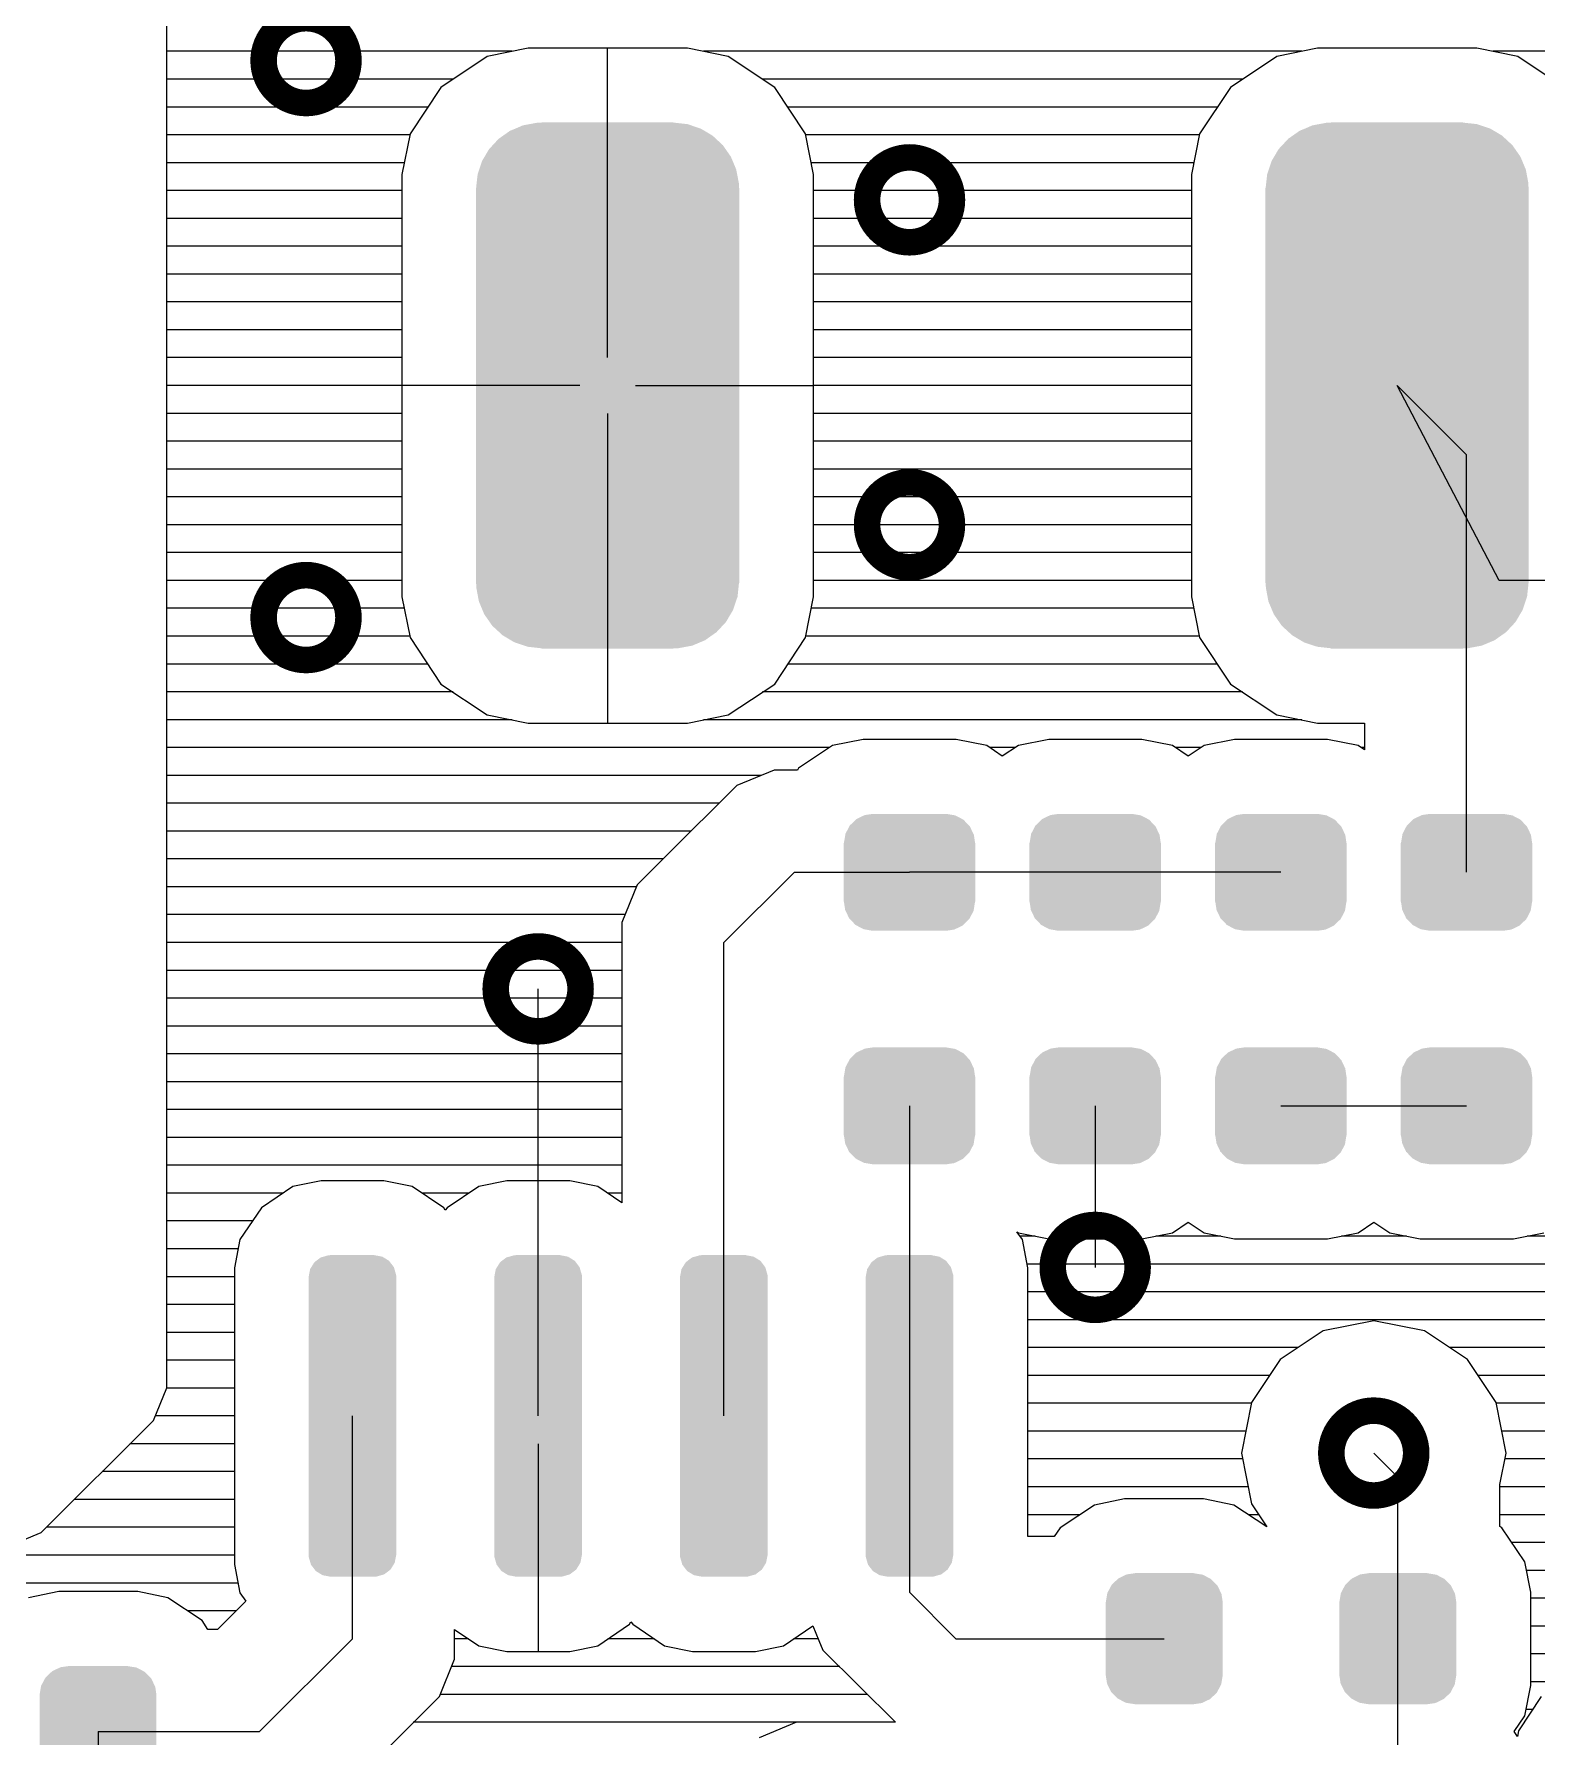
# Model space of a CAD drawing. Extents: x 295 to 953, y 10 to 290.
# Drawn here: x 624.04 to 644.59, y 85.17 to 108.46 of the extents above; entities that cross this region are included whole.
import ezdxf

# ---------------------------------------------------------------- set-up
doc = ezdxf.new("R2010")
doc.units = 0
doc.header["$LTSCALE"] = 5
doc.header["$MEASUREMENT"] = 0
doc.layers.get('0').update_dxf_attribs({"linetype": 'CONTINUOUS', "lineweight": 25})

msp = doc.modelspace()

# ---------------------------------------------------------------- linework, layer by layer
for p, q in [((625.852, 102.385), (625.852, 122.07)), ((630.577, 108.227), (625.852, 108.227)), ((630.236, 108.156), (629.601, 107.734)), ((630.795, 108.268), (630.236, 108.156)), ((632.974, 108.268), (630.795, 108.268)), ((631.882, 104.036), (631.882, 108.268)), ((633.533, 108.156), (632.974, 108.268)), ((641.377, 108.227), (633.193, 108.227)), ((634.168, 107.734), (633.533, 108.156)), ((641.036, 108.156), (640.401, 107.734)), ((641.595, 108.268), (641.036, 108.156)), ((643.774, 108.268), (641.595, 108.268)), ((644.333, 108.156), (643.774, 108.268)), ((645.867, 108.227), (643.993, 108.227)), ((644.968, 107.734), (644.333, 108.156)), ((629.769, 107.846), (625.852, 107.846)), ((629.601, 107.734), (629.18, 107.099)), ((640.569, 107.846), (634, 107.846)), ((634.59, 107.099), (634.168, 107.734)), ((640.401, 107.734), (639.98, 107.099)), ((629.423, 107.465), (625.852, 107.465)), ((640.223, 107.465), (634.346, 107.465)), ((629.174, 107.084), (625.852, 107.084)), ((629.18, 107.099), (629.068, 106.54)), ((634.701, 106.54), (634.59, 107.099)), ((639.975, 107.084), (634.595, 107.084)), ((639.98, 107.099), (639.868, 106.54)), ((629.098, 106.703), (625.852, 106.703)), ((639.898, 106.703), (634.671, 106.703)), ((629.068, 106.54), (629.068, 100.764)), ((634.701, 100.764), (634.701, 106.54)), ((639.868, 106.54), (639.868, 100.764)), ((629.068, 106.322), (625.852, 106.322)), ((639.868, 106.322), (634.701, 106.322)), ((629.068, 105.941), (625.852, 105.941)), ((639.868, 105.941), (634.701, 105.941)), ((629.068, 105.56), (625.852, 105.56)), ((639.868, 105.56), (634.701, 105.56)), ((629.068, 105.179), (625.852, 105.179)), ((639.868, 105.179), (634.701, 105.179)), ((629.068, 104.798), (625.852, 104.798)), ((639.868, 104.798), (634.701, 104.798)), ((629.068, 104.417), (625.852, 104.417)), ((639.868, 104.417), (634.701, 104.417)), ((629.068, 104.036), (625.852, 104.036)), ((639.868, 104.036), (634.701, 104.036)), ((629.068, 103.655), (625.852, 103.655)), ((631.501, 103.655), (629.068, 103.655)), ((632.263, 103.655), (634.701, 103.655)), ((639.868, 103.655), (634.701, 103.655)), ((644.079, 100.988), (642.682, 103.655)), ((643.632, 102.705), (642.682, 103.655)), ((629.068, 103.274), (625.852, 103.274)), ((631.882, 103.274), (631.882, 99.037)), ((639.868, 103.274), (634.701, 103.274)), ((629.068, 102.893), (625.852, 102.893)), ((639.868, 102.893), (634.701, 102.893)), ((629.068, 102.512), (625.852, 102.512)), ((639.868, 102.512), (634.701, 102.512)), ((643.632, 96.995), (643.632, 102.705)), ((625.852, 89.944), (625.852, 102.385)), ((629.068, 102.131), (625.852, 102.131)), ((639.868, 102.131), (634.701, 102.131)), ((629.068, 101.75), (625.852, 101.75)), ((639.868, 101.75), (634.701, 101.75)), ((629.068, 101.369), (625.852, 101.369)), ((639.868, 101.369), (634.701, 101.369)), ((629.068, 100.988), (625.852, 100.988)), ((639.868, 100.988), (634.701, 100.988)), ((649.108, 100.988), (644.079, 100.988)), ((629.068, 100.764), (629.18, 100.206)), ((634.59, 100.206), (634.701, 100.764)), ((639.868, 100.764), (639.98, 100.206)), ((629.098, 100.607), (625.852, 100.607)), ((639.898, 100.607), (634.671, 100.607)), ((629.174, 100.226), (625.852, 100.226)), ((629.18, 100.206), (629.601, 99.571)), ((634.168, 99.571), (634.59, 100.206)), ((639.975, 100.226), (634.595, 100.226)), ((639.98, 100.206), (640.401, 99.571)), ((629.423, 99.845), (625.852, 99.845)), ((640.223, 99.845), (634.346, 99.845)), ((629.601, 99.571), (630.236, 99.149)), ((633.533, 99.149), (634.168, 99.571)), ((640.401, 99.571), (641.036, 99.149)), ((629.769, 99.464), (625.852, 99.464)), ((640.569, 99.464), (634, 99.464)), ((630.577, 99.083), (625.852, 99.083)), ((630.236, 99.149), (630.795, 99.037)), ((630.795, 99.037), (632.974, 99.037)), ((632.974, 99.037), (633.533, 99.149)), ((641.377, 99.083), (633.193, 99.083)), ((641.036, 99.149), (641.595, 99.037)), ((641.595, 99.037), (642.235, 99.037)), ((642.235, 99.037), (642.235, 98.672)), ((635.377, 98.814), (634.961, 98.732)), ((636.652, 98.814), (635.377, 98.814)), ((637.069, 98.732), (636.652, 98.814)), ((637.917, 98.814), (637.501, 98.732)), ((639.192, 98.814), (637.917, 98.814)), ((639.609, 98.732), (639.192, 98.814)), ((640.457, 98.814), (640.041, 98.732)), ((641.732, 98.814), (640.457, 98.814)), ((642.149, 98.732), (641.732, 98.814)), ((634.915, 98.702), (625.852, 98.702)), ((634.961, 98.732), (634.493, 98.418)), ((637.282, 98.585), (637.069, 98.732)), ((637.455, 98.702), (637.114, 98.702)), ((637.501, 98.732), (637.282, 98.585)), ((639.822, 98.585), (639.609, 98.732)), ((639.995, 98.702), (639.654, 98.702)), ((640.041, 98.732), (639.822, 98.585)), ((642.235, 98.672), (642.149, 98.732)), ((642.235, 98.702), (642.194, 98.702)), ((633.98, 98.321), (625.852, 98.321)), ((634.163, 98.392), (633.65, 98.184)), ((634.478, 98.392), (634.163, 98.392)), ((634.493, 98.418), (634.478, 98.392)), ((633.65, 98.184), (632.685, 97.219)), ((633.406, 97.94), (625.852, 97.94)), ((633.025, 97.559), (625.852, 97.559)), ((632.644, 97.178), (625.852, 97.178)), ((632.685, 97.219), (632.288, 96.822)), ((633.472, 96.035), (634.437, 96.995)), ((634.437, 96.995), (636.012, 96.995)), ((638.552, 96.995), (636.012, 96.995)), ((641.092, 96.995), (638.552, 96.995)), ((632.278, 96.797), (625.852, 96.797)), ((632.288, 96.822), (632.075, 96.309)), ((632.121, 96.416), (625.852, 96.416)), ((632.075, 96.309), (632.075, 92.474)), ((632.075, 96.035), (625.852, 96.035)), ((633.472, 89.558), (633.472, 96.035)), ((632.075, 95.654), (625.852, 95.654)), ((630.932, 89.558), (630.932, 95.4)), ((632.075, 95.273), (625.852, 95.273)), ((632.075, 94.892), (625.852, 94.892)), ((632.075, 94.511), (625.852, 94.511)), ((632.075, 94.13), (625.852, 94.13)), ((632.075, 93.749), (625.852, 93.749)), ((636.012, 93.8), (636.012, 89.558)), ((638.552, 93.8), (638.552, 91.59)), ((641.092, 93.8), (643.632, 93.8)), ((632.075, 93.368), (625.852, 93.368)), ((638.552, 93.419), (638.552, 91.981)), ((632.075, 92.987), (625.852, 92.987)), ((627.965, 92.774), (627.579, 92.697)), ((628.824, 92.774), (627.965, 92.774)), ((629.21, 92.697), (628.824, 92.774)), ((630.505, 92.774), (630.119, 92.697)), ((631.364, 92.774), (630.505, 92.774)), ((630.932, 89.939), (630.932, 92.774)), ((631.75, 92.697), (631.364, 92.774)), ((627.442, 92.606), (625.852, 92.606)), ((627.579, 92.697), (627.148, 92.403)), ((629.642, 92.403), (629.21, 92.697)), ((629.982, 92.606), (629.347, 92.606)), ((630.119, 92.697), (629.688, 92.403)), ((632.075, 92.474), (631.75, 92.697)), ((632.075, 92.606), (631.887, 92.606)), ((627.148, 92.403), (626.853, 91.971)), ((629.662, 92.372), (629.642, 92.403)), ((629.688, 92.403), (629.662, 92.372)), ((627.026, 92.225), (625.852, 92.225)), ((637.556, 91.971), (637.48, 92.078)), ((637.48, 92.078), (637.501, 92.062)), ((637.501, 92.062), (637.917, 91.981)), ((639.192, 91.981), (639.609, 92.062)), ((639.609, 92.062), (639.822, 92.21)), ((639.822, 92.21), (640.041, 92.062)), ((640.041, 92.062), (640.457, 91.981)), ((641.732, 91.981), (642.149, 92.062)), ((642.149, 92.062), (642.362, 92.21)), ((642.362, 92.21), (642.581, 92.062)), ((642.581, 92.062), (642.997, 91.981)), ((644.272, 91.981), (644.689, 92.062)), ((626.827, 91.844), (625.852, 91.844)), ((626.853, 91.971), (626.777, 91.585)), ((637.729, 92.017), (637.521, 92.017)), ((637.633, 91.585), (637.556, 91.971)), ((637.917, 91.981), (639.192, 91.981)), ((640.269, 92.017), (639.38, 92.017)), ((640.457, 91.981), (641.732, 91.981)), ((642.809, 92.017), (641.92, 92.017)), ((642.997, 91.981), (644.272, 91.981)), ((646.721, 92.017), (644.46, 92.017)), ((626.777, 91.585), (626.777, 87.526)), ((647.28, 91.636), (637.622, 91.636)), ((637.633, 87.907), (637.633, 91.585)), ((626.777, 91.463), (625.852, 91.463)), ((647.925, 91.255), (637.633, 91.255)), ((626.777, 91.082), (625.852, 91.082)), ((661.915, 90.874), (637.633, 90.874)), ((642.362, 90.858), (641.671, 90.721)), ((643.058, 90.721), (642.362, 90.858)), ((626.777, 90.701), (625.852, 90.701)), ((641.671, 90.721), (641.082, 90.33)), ((643.647, 90.33), (643.058, 90.721)), ((641.331, 90.493), (637.633, 90.493)), ((661.524, 90.493), (643.398, 90.493)), ((626.777, 90.32), (625.852, 90.32)), ((641.082, 90.33), (640.691, 89.741)), ((644.039, 89.741), (643.647, 90.33)), ((625.669, 89.497), (625.852, 89.944)), ((626.777, 89.939), (625.852, 89.939)), ((640.94, 90.112), (637.633, 90.112)), ((661.143, 90.112), (643.79, 90.112)), ((640.686, 89.731), (637.633, 89.731)), ((640.691, 89.741), (640.554, 89.05)), ((644.176, 89.05), (644.039, 89.741)), ((660.762, 89.731), (644.044, 89.731)), ((624.135, 87.963), (625.669, 89.497)), ((626.777, 89.558), (625.695, 89.558)), ((628.392, 86.51), (628.392, 89.558)), ((636.012, 89.558), (636.012, 87.145)), ((640.615, 89.35), (637.633, 89.35)), ((660.381, 89.35), (644.115, 89.35)), ((626.777, 89.177), (625.349, 89.177)), ((630.932, 89.177), (630.932, 86.337)), ((640.554, 89.05), (640.691, 88.354)), ((642.692, 88.72), (642.362, 89.05)), ((644.089, 88.618), (644.176, 89.05)), ((626.777, 88.796), (624.968, 88.796)), ((640.569, 88.969), (637.633, 88.969)), ((660, 88.969), (644.16, 88.969)), ((640.645, 88.588), (637.633, 88.588)), ((642.692, 86.51), (642.692, 88.72)), ((644.089, 88.44), (644.089, 88.618)), ((659.619, 88.588), (644.089, 88.588)), ((626.777, 88.415), (624.587, 88.415)), ((638.542, 88.339), (638.075, 88.029)), ((638.953, 88.425), (638.542, 88.339)), ((640.035, 88.425), (638.953, 88.425)), ((640.447, 88.339), (640.035, 88.425)), ((640.899, 88.039), (640.447, 88.339)), ((640.691, 88.354), (640.899, 88.039)), ((644.089, 88.044), (644.089, 88.44)), ((638.344, 88.207), (637.633, 88.207)), ((640.787, 88.207), (640.645, 88.207)), ((659.238, 88.207), (644.089, 88.207)), ((623.688, 87.775), (624.135, 87.963)), ((626.777, 88.034), (624.206, 88.034)), ((637.993, 87.907), (637.633, 87.907)), ((638.075, 88.029), (637.993, 87.907)), ((644.115, 88.029), (644.089, 88.044)), ((644.43, 87.562), (644.115, 88.029)), ((626.777, 87.653), (618.826, 87.653)), ((652.451, 87.826), (644.252, 87.826)), ((626.777, 87.526), (626.853, 87.14)), ((644.511, 87.145), (644.43, 87.562)), ((652.136, 87.445), (644.45, 87.445)), ((626.827, 87.272), (618.359, 87.272)), ((624.374, 87.155), (623.962, 87.069)), ((625.456, 87.155), (624.374, 87.155)), ((625.867, 87.069), (625.456, 87.155)), ((626.853, 87.14), (626.934, 87.023)), ((636.012, 87.145), (636.647, 86.51)), ((644.511, 85.87), (644.511, 87.145)), ((626.335, 86.759), (625.867, 87.069)), ((626.934, 87.023), (626.548, 86.637)), ((651.999, 87.064), (644.511, 87.064)), ((626.802, 86.891), (626.142, 86.891)), ((626.416, 86.637), (626.335, 86.759)), ((631.75, 86.413), (632.182, 86.708)), ((632.182, 86.708), (632.202, 86.739)), ((632.202, 86.739), (632.228, 86.708)), ((632.228, 86.708), (632.659, 86.413)), ((634.29, 86.413), (634.691, 86.688)), ((634.691, 86.688), (634.773, 86.485)), ((651.973, 86.683), (644.511, 86.683)), ((626.548, 86.637), (626.416, 86.637)), ((627.122, 85.24), (628.392, 86.51)), ((629.789, 86.231), (629.789, 86.637)), ((629.789, 86.637), (630.119, 86.413)), ((629.982, 86.51), (629.789, 86.51)), ((632.522, 86.51), (631.887, 86.51)), ((634.768, 86.51), (634.427, 86.51)), ((634.773, 86.485), (634.828, 86.353)), ((636.647, 86.51), (639.497, 86.51)), ((642.692, 83.97), (642.692, 86.51)), ((629.581, 85.718), (629.789, 86.231)), ((630.119, 86.413), (630.505, 86.337)), ((630.505, 86.337), (631.364, 86.337)), ((631.364, 86.337), (631.75, 86.413)), ((632.659, 86.413), (633.045, 86.337)), ((633.045, 86.337), (633.904, 86.337)), ((633.904, 86.337), (634.29, 86.413)), ((634.828, 86.353), (635.819, 85.367)), ((651.973, 86.302), (644.511, 86.302)), ((635.057, 86.129), (629.748, 86.129)), ((635.438, 85.748), (629.591, 85.748)), ((644.43, 85.453), (644.511, 85.87)), ((644.958, 85.921), (644.511, 85.921)), ((629.185, 85.321), (629.581, 85.718)), ((644.653, 85.718), (644.343, 85.25)), ((644.536, 85.54), (644.445, 85.54)), ((628.311, 84.448), (629.185, 85.321)), ((635.819, 85.367), (629.225, 85.367)), ((634.468, 85.367), (633.955, 85.154)), ((635.819, 85.367), (634.468, 85.367)), ((644.282, 85.24), (644.43, 85.453)), ((624.912, 85.24), (627.122, 85.24)), ((624.912, 85.24), (624.912, 82.7)), ((644.328, 85.174), (644.282, 85.24)), ((644.343, 85.25), (644.328, 85.174))]:
    msp.add_line(p, q)
at = {"const_width": 0.363}
for points in [[(628.338, 108.1, -1), (627.177, 108.1, -1)], [(636.593, 106.195, -1), (635.432, 106.195, -1)], [(636.593, 101.75, -1), (635.432, 101.75, -1)], [(628.338, 100.48, -1), (627.177, 100.48, -1)], [(631.513, 95.4, -1), (630.352, 95.4, -1)], [(639.133, 91.59, -1), (637.972, 91.59, -1)], [(642.943, 89.05, -1), (641.782, 89.05, -1)]]:
    msp.add_lwpolyline(points, format="xyb", close=True, dxfattribs=at)
for points in [[(633.207, 107.14), (633.155, 107.17), (630.548, 107.14), (630.622, 107.17)], [(633.155, 107.17), (633.025, 107.214), (630.622, 107.17), (630.724, 107.214)], [(633.025, 107.214), (632.974, 107.231), (630.724, 107.214), (630.816, 107.231)], [(632.974, 107.231), (632.809, 107.249), (630.816, 107.231), (630.912, 107.249)], [(632.809, 107.249), (632.784, 107.251), (630.912, 107.249), (630.98, 107.251)], [(632.784, 107.251), (632.784, 107.254), (630.98, 107.251), (630.98, 107.254)], [(644.007, 107.14), (643.955, 107.17), (641.349, 107.14), (641.422, 107.17)], [(643.955, 107.17), (643.825, 107.214), (641.422, 107.17), (641.524, 107.214)], [(643.825, 107.214), (643.774, 107.231), (641.524, 107.214), (641.616, 107.231)], [(643.774, 107.231), (643.609, 107.249), (641.616, 107.231), (641.712, 107.249)], [(643.609, 107.249), (643.584, 107.251), (641.712, 107.249), (641.78, 107.251)], [(643.584, 107.251), (643.584, 107.254), (641.78, 107.251), (641.78, 107.254)], [(633.496, 106.89), (633.459, 106.943), (630.262, 106.89), (630.312, 106.943)], [(633.459, 106.943), (633.365, 107.03), (630.312, 106.943), (630.392, 107.03)], [(633.365, 107.03), (633.319, 107.073), (630.392, 107.03), (630.453, 107.073)], [(633.319, 107.073), (633.207, 107.14), (630.453, 107.073), (630.548, 107.14)], [(644.296, 106.89), (644.259, 106.943), (641.062, 106.89), (641.112, 106.943)], [(644.259, 106.943), (644.165, 107.03), (641.112, 106.943), (641.192, 107.03)], [(644.165, 107.03), (644.119, 107.073), (641.192, 107.03), (641.253, 107.073)], [(644.119, 107.073), (644.007, 107.14), (641.253, 107.073), (641.349, 107.14)], [(633.642, 106.611), (633.594, 106.726), (630.127, 106.611), (630.165, 106.726)], [(633.594, 106.726), (633.568, 106.787), (630.165, 106.726), (630.201, 106.787)], [(633.568, 106.787), (633.496, 106.89), (630.201, 106.787), (630.262, 106.89)], [(644.442, 106.611), (644.394, 106.726), (640.927, 106.611), (640.965, 106.726)], [(644.394, 106.726), (644.368, 106.787), (640.965, 106.726), (641.001, 106.787)], [(644.368, 106.787), (644.296, 106.89), (641.001, 106.787), (641.062, 106.89)], [(633.678, 106.423), (633.655, 106.545), (630.091, 106.423), (630.105, 106.545)], [(633.655, 106.545), (633.642, 106.611), (630.105, 106.545), (630.127, 106.611)], [(644.478, 106.423), (644.455, 106.545), (640.891, 106.423), (640.905, 106.545)], [(644.455, 106.545), (644.442, 106.611), (640.905, 106.545), (640.927, 106.611)], [(633.683, 100.955), (633.683, 106.355), (630.081, 100.955), (630.081, 106.355)], [(633.68, 106.355), (633.678, 106.423), (630.084, 106.355), (630.091, 106.423)], [(644.483, 100.955), (644.483, 106.355), (640.881, 100.955), (640.881, 106.355)], [(644.48, 106.355), (644.478, 106.423), (640.884, 106.355), (640.891, 106.423)], [(633.673, 100.888), (633.68, 100.955), (630.087, 100.888), (630.084, 100.955)], [(633.66, 100.765), (633.673, 100.888), (630.11, 100.765), (630.087, 100.888)], [(644.473, 100.888), (644.48, 100.955), (640.887, 100.888), (640.884, 100.955)], [(644.46, 100.765), (644.473, 100.888), (640.91, 100.765), (640.887, 100.888)], [(633.638, 100.701), (633.66, 100.765), (630.122, 100.701), (630.11, 100.765)], [(633.599, 100.584), (633.638, 100.701), (630.171, 100.584), (630.122, 100.701)], [(644.438, 100.701), (644.46, 100.765), (640.922, 100.701), (640.91, 100.765)], [(644.399, 100.584), (644.438, 100.701), (640.971, 100.584), (640.922, 100.701)], [(633.564, 100.525), (633.599, 100.584), (630.196, 100.525), (630.171, 100.584)], [(633.502, 100.42), (633.564, 100.525), (630.269, 100.42), (630.196, 100.525)], [(633.454, 100.368), (633.502, 100.42), (630.305, 100.368), (630.269, 100.42)], [(644.364, 100.525), (644.399, 100.584), (640.996, 100.525), (640.971, 100.584)], [(644.302, 100.42), (644.364, 100.525), (641.069, 100.42), (640.996, 100.525)], [(644.254, 100.368), (644.302, 100.42), (641.105, 100.368), (641.069, 100.42)], [(633.372, 100.28), (633.454, 100.368), (630.401, 100.28), (630.305, 100.368)], [(633.313, 100.239), (633.372, 100.28), (630.445, 100.239), (630.401, 100.28)], [(633.216, 100.17), (633.313, 100.239), (630.56, 100.17), (630.445, 100.239)], [(644.172, 100.28), (644.254, 100.368), (641.201, 100.28), (641.105, 100.368)], [(644.113, 100.239), (644.172, 100.28), (641.245, 100.239), (641.201, 100.28)], [(644.016, 100.17), (644.113, 100.239), (641.36, 100.17), (641.245, 100.239)], [(633.146, 100.141), (633.216, 100.17), (630.61, 100.141), (630.56, 100.17)], [(633.04, 100.096), (633.146, 100.141), (630.744, 100.096), (630.61, 100.141)], [(632.956, 100.081), (633.04, 100.096), (630.791, 100.081), (630.744, 100.096)], [(632.852, 100.061), (632.956, 100.081), (630.969, 100.061), (630.791, 100.081)], [(632.822, 100.06), (632.852, 100.061), (630.98, 100.06), (630.969, 100.061)], [(632.784, 100.059), (632.822, 100.06), (630.98, 100.059), (630.98, 100.06)], [(632.784, 100.056), (632.784, 100.059), (630.98, 100.056), (630.98, 100.059)], [(643.946, 100.141), (644.016, 100.17), (641.41, 100.141), (641.36, 100.17)], [(643.84, 100.096), (643.946, 100.141), (641.544, 100.096), (641.41, 100.141)], [(643.757, 100.081), (643.84, 100.096), (641.591, 100.081), (641.544, 100.096)], [(643.652, 100.061), (643.757, 100.081), (641.769, 100.061), (641.591, 100.081)], [(643.622, 100.06), (643.652, 100.061), (641.78, 100.06), (641.769, 100.061)], [(643.584, 100.059), (643.622, 100.06), (641.78, 100.059), (641.78, 100.06)], [(643.584, 100.056), (643.584, 100.059), (641.78, 100.056), (641.78, 100.059)], [(636.886, 97.522), (636.838, 97.623), (635.136, 97.522), (635.189, 97.623)], [(636.838, 97.623), (636.827, 97.634), (635.189, 97.623), (635.194, 97.634)], [(636.827, 97.634), (636.75, 97.715), (635.194, 97.634), (635.277, 97.715)], [(636.75, 97.715), (636.735, 97.723), (635.277, 97.715), (635.285, 97.723)], [(636.735, 97.723), (636.638, 97.774), (635.285, 97.723), (635.391, 97.774)], [(636.638, 97.774), (636.613, 97.778), (635.391, 97.774), (635.399, 97.778)], [(636.613, 97.778), (636.512, 97.795), (635.399, 97.778), (635.512, 97.795)], [(639.426, 97.522), (639.378, 97.623), (637.676, 97.522), (637.729, 97.623)], [(639.378, 97.623), (639.367, 97.634), (637.729, 97.623), (637.734, 97.634)], [(639.367, 97.634), (639.29, 97.715), (637.734, 97.634), (637.817, 97.715)], [(639.29, 97.715), (639.275, 97.723), (637.817, 97.715), (637.825, 97.723)], [(639.275, 97.723), (639.178, 97.774), (637.825, 97.723), (637.931, 97.774)], [(639.178, 97.774), (639.153, 97.778), (637.931, 97.774), (637.939, 97.778)], [(639.153, 97.778), (639.052, 97.795), (637.939, 97.778), (638.052, 97.795)], [(641.966, 97.522), (641.918, 97.623), (640.216, 97.522), (640.269, 97.623)], [(641.918, 97.623), (641.907, 97.634), (640.269, 97.623), (640.274, 97.634)], [(641.907, 97.634), (641.83, 97.715), (640.274, 97.634), (640.357, 97.715)], [(641.83, 97.715), (641.815, 97.723), (640.357, 97.715), (640.365, 97.723)], [(641.815, 97.723), (641.718, 97.774), (640.365, 97.723), (640.471, 97.774)], [(641.718, 97.774), (641.693, 97.778), (640.471, 97.774), (640.479, 97.778)], [(641.693, 97.778), (641.592, 97.795), (640.479, 97.778), (640.592, 97.795)], [(644.506, 97.522), (644.458, 97.623), (642.756, 97.522), (642.809, 97.623)], [(644.458, 97.623), (644.447, 97.634), (642.809, 97.623), (642.814, 97.634)], [(644.447, 97.634), (644.37, 97.715), (642.814, 97.634), (642.897, 97.715)], [(644.37, 97.715), (644.355, 97.723), (642.897, 97.715), (642.905, 97.723)], [(644.355, 97.723), (644.258, 97.774), (642.905, 97.723), (643.011, 97.774)], [(644.258, 97.774), (644.233, 97.778), (643.011, 97.774), (643.019, 97.778)], [(644.233, 97.778), (644.132, 97.795), (643.019, 97.778), (643.132, 97.795)], [(636.911, 96.594), (636.911, 97.396), (635.113, 96.594), (635.113, 97.396)], [(636.909, 97.396), (636.893, 97.509), (635.115, 97.396), (635.134, 97.509)], [(636.893, 97.509), (636.886, 97.522), (635.134, 97.509), (635.136, 97.522)], [(639.451, 96.594), (639.451, 97.396), (637.653, 96.594), (637.653, 97.396)], [(639.449, 97.396), (639.433, 97.509), (637.655, 97.396), (637.674, 97.509)], [(639.433, 97.509), (639.426, 97.522), (637.674, 97.509), (637.676, 97.522)], [(641.991, 96.594), (641.991, 97.396), (640.193, 96.594), (640.193, 97.396)], [(641.989, 97.396), (641.973, 97.509), (640.195, 97.396), (640.214, 97.509)], [(641.973, 97.509), (641.966, 97.522), (640.214, 97.509), (640.216, 97.522)], [(644.531, 96.594), (644.531, 97.396), (642.733, 96.594), (642.733, 97.396)], [(644.529, 97.396), (644.513, 97.509), (642.735, 97.396), (642.754, 97.509)], [(644.513, 97.509), (644.506, 97.522), (642.754, 97.509), (642.756, 97.522)], [(636.891, 96.481), (636.909, 96.594), (635.132, 96.481), (635.115, 96.594)], [(636.889, 96.469), (636.891, 96.481), (635.138, 96.469), (635.132, 96.481)], [(636.836, 96.367), (636.889, 96.469), (635.186, 96.367), (635.138, 96.469)], [(639.431, 96.481), (639.449, 96.594), (637.672, 96.481), (637.655, 96.594)], [(639.429, 96.469), (639.431, 96.481), (637.678, 96.469), (637.672, 96.481)], [(639.376, 96.367), (639.429, 96.469), (637.726, 96.367), (637.678, 96.469)], [(641.971, 96.481), (641.989, 96.594), (640.212, 96.481), (640.195, 96.594)], [(641.969, 96.469), (641.971, 96.481), (640.218, 96.469), (640.212, 96.481)], [(641.916, 96.367), (641.969, 96.469), (640.266, 96.367), (640.218, 96.469)], [(644.511, 96.481), (644.529, 96.594), (642.752, 96.481), (642.735, 96.594)], [(644.509, 96.469), (644.511, 96.481), (642.758, 96.469), (642.752, 96.481)], [(644.456, 96.367), (644.509, 96.469), (642.806, 96.367), (642.758, 96.469)], [(636.83, 96.356), (636.836, 96.367), (635.197, 96.356), (635.186, 96.367)], [(636.747, 96.275), (636.83, 96.356), (635.274, 96.275), (635.197, 96.356)], [(636.739, 96.267), (636.747, 96.275), (635.289, 96.267), (635.274, 96.275)], [(636.633, 96.216), (636.739, 96.267), (635.387, 96.216), (635.289, 96.267)], [(639.37, 96.356), (639.376, 96.367), (637.737, 96.356), (637.726, 96.367)], [(639.287, 96.275), (639.37, 96.356), (637.814, 96.275), (637.737, 96.356)], [(639.279, 96.267), (639.287, 96.275), (637.829, 96.267), (637.814, 96.275)], [(639.173, 96.216), (639.279, 96.267), (637.927, 96.216), (637.829, 96.267)], [(641.91, 96.356), (641.916, 96.367), (640.277, 96.356), (640.266, 96.367)], [(641.827, 96.275), (641.91, 96.356), (640.354, 96.275), (640.277, 96.356)], [(641.819, 96.267), (641.827, 96.275), (640.369, 96.267), (640.354, 96.275)], [(641.713, 96.216), (641.819, 96.267), (640.467, 96.216), (640.369, 96.267)], [(644.45, 96.356), (644.456, 96.367), (642.817, 96.356), (642.806, 96.367)], [(644.367, 96.275), (644.45, 96.356), (642.894, 96.275), (642.817, 96.356)], [(644.359, 96.267), (644.367, 96.275), (642.909, 96.267), (642.894, 96.275)], [(644.253, 96.216), (644.359, 96.267), (643.007, 96.216), (642.909, 96.267)], [(636.625, 96.212), (636.633, 96.216), (635.411, 96.212), (635.387, 96.216)], [(636.512, 96.195), (636.625, 96.212), (635.512, 96.195), (635.411, 96.212)], [(639.165, 96.212), (639.173, 96.216), (637.951, 96.212), (637.927, 96.216)], [(639.052, 96.195), (639.165, 96.212), (638.052, 96.195), (637.951, 96.212)], [(641.705, 96.212), (641.713, 96.216), (640.491, 96.212), (640.467, 96.216)], [(641.592, 96.195), (641.705, 96.212), (640.592, 96.195), (640.491, 96.212)], [(644.245, 96.212), (644.253, 96.216), (643.031, 96.212), (643.007, 96.216)], [(644.132, 96.195), (644.245, 96.212), (643.132, 96.195), (643.031, 96.212)], [(636.613, 94.583), (636.512, 94.6), (635.399, 94.583), (635.512, 94.6)], [(639.153, 94.583), (639.052, 94.6), (637.939, 94.583), (638.052, 94.6)], [(641.693, 94.583), (641.592, 94.6), (640.479, 94.583), (640.592, 94.6)], [(644.233, 94.583), (644.132, 94.6), (643.019, 94.583), (643.132, 94.6)], [(636.886, 94.326), (636.838, 94.428), (635.136, 94.326), (635.189, 94.428)], [(636.838, 94.428), (636.827, 94.439), (635.189, 94.428), (635.194, 94.439)], [(636.827, 94.439), (636.75, 94.52), (635.194, 94.439), (635.277, 94.52)], [(636.75, 94.52), (636.735, 94.528), (635.277, 94.52), (635.285, 94.528)], [(636.735, 94.528), (636.638, 94.579), (635.285, 94.528), (635.391, 94.579)], [(636.638, 94.579), (636.613, 94.583), (635.391, 94.579), (635.399, 94.583)], [(639.426, 94.326), (639.378, 94.428), (637.676, 94.326), (637.729, 94.428)], [(639.378, 94.428), (639.367, 94.439), (637.729, 94.428), (637.734, 94.439)], [(639.367, 94.439), (639.29, 94.52), (637.734, 94.439), (637.817, 94.52)], [(639.29, 94.52), (639.275, 94.528), (637.817, 94.52), (637.825, 94.528)], [(639.275, 94.528), (639.178, 94.579), (637.825, 94.528), (637.931, 94.579)], [(639.178, 94.579), (639.153, 94.583), (637.931, 94.579), (637.939, 94.583)], [(641.966, 94.326), (641.918, 94.428), (640.216, 94.326), (640.269, 94.428)], [(641.918, 94.428), (641.907, 94.439), (640.269, 94.428), (640.274, 94.439)], [(641.907, 94.439), (641.83, 94.52), (640.274, 94.439), (640.357, 94.52)], [(641.83, 94.52), (641.815, 94.528), (640.357, 94.52), (640.365, 94.528)], [(641.815, 94.528), (641.718, 94.579), (640.365, 94.528), (640.471, 94.579)], [(641.718, 94.579), (641.693, 94.583), (640.471, 94.579), (640.479, 94.583)], [(644.506, 94.326), (644.458, 94.428), (642.756, 94.326), (642.809, 94.428)], [(644.458, 94.428), (644.447, 94.439), (642.809, 94.428), (642.814, 94.439)], [(644.447, 94.439), (644.37, 94.52), (642.814, 94.439), (642.897, 94.52)], [(644.37, 94.52), (644.355, 94.528), (642.897, 94.52), (642.905, 94.528)], [(644.355, 94.528), (644.258, 94.579), (642.905, 94.528), (643.011, 94.579)], [(644.258, 94.579), (644.233, 94.583), (643.011, 94.579), (643.019, 94.583)], [(636.911, 93.398), (636.911, 94.201), (635.113, 93.398), (635.113, 94.201)], [(636.909, 94.201), (636.893, 94.314), (635.115, 94.201), (635.134, 94.314)], [(636.893, 94.314), (636.886, 94.326), (635.134, 94.314), (635.136, 94.326)], [(639.451, 93.398), (639.451, 94.201), (637.653, 93.398), (637.653, 94.201)], [(639.449, 94.201), (639.433, 94.314), (637.655, 94.201), (637.674, 94.314)], [(639.433, 94.314), (639.426, 94.326), (637.674, 94.314), (637.676, 94.326)], [(641.991, 93.398), (641.991, 94.201), (640.193, 93.398), (640.193, 94.201)], [(641.989, 94.201), (641.973, 94.314), (640.195, 94.201), (640.214, 94.314)], [(641.973, 94.314), (641.966, 94.326), (640.214, 94.314), (640.216, 94.326)], [(644.531, 93.398), (644.531, 94.201), (642.733, 93.398), (642.733, 94.201)], [(644.529, 94.201), (644.513, 94.314), (642.735, 94.201), (642.754, 94.314)], [(644.513, 94.314), (644.506, 94.326), (642.754, 94.314), (642.756, 94.326)], [(636.891, 93.286), (636.909, 93.398), (635.132, 93.286), (635.115, 93.398)], [(636.889, 93.273), (636.891, 93.286), (635.138, 93.273), (635.132, 93.286)], [(636.836, 93.171), (636.889, 93.273), (635.186, 93.171), (635.138, 93.273)], [(639.431, 93.286), (639.449, 93.398), (637.672, 93.286), (637.655, 93.398)], [(639.429, 93.273), (639.431, 93.286), (637.678, 93.273), (637.672, 93.286)], [(639.376, 93.171), (639.429, 93.273), (637.726, 93.171), (637.678, 93.273)], [(641.971, 93.286), (641.989, 93.398), (640.212, 93.286), (640.195, 93.398)], [(641.969, 93.273), (641.971, 93.286), (640.218, 93.273), (640.212, 93.286)], [(641.916, 93.171), (641.969, 93.273), (640.266, 93.171), (640.218, 93.273)], [(644.511, 93.286), (644.529, 93.398), (642.752, 93.286), (642.735, 93.398)], [(644.509, 93.273), (644.511, 93.286), (642.758, 93.273), (642.752, 93.286)], [(644.456, 93.171), (644.509, 93.273), (642.806, 93.171), (642.758, 93.273)], [(636.83, 93.161), (636.836, 93.171), (635.197, 93.161), (635.186, 93.171)], [(636.747, 93.08), (636.83, 93.161), (635.274, 93.08), (635.197, 93.161)], [(636.739, 93.072), (636.747, 93.08), (635.289, 93.072), (635.274, 93.08)], [(636.633, 93.021), (636.739, 93.072), (635.387, 93.021), (635.289, 93.072)], [(636.625, 93.017), (636.633, 93.021), (635.411, 93.017), (635.387, 93.021)], [(636.512, 93), (636.625, 93.017), (635.512, 93), (635.411, 93.017)], [(639.37, 93.161), (639.376, 93.171), (637.737, 93.161), (637.726, 93.171)], [(639.287, 93.08), (639.37, 93.161), (637.814, 93.08), (637.737, 93.161)], [(639.279, 93.072), (639.287, 93.08), (637.829, 93.072), (637.814, 93.08)], [(639.173, 93.021), (639.279, 93.072), (637.927, 93.021), (637.829, 93.072)], [(639.165, 93.017), (639.173, 93.021), (637.951, 93.017), (637.927, 93.021)], [(639.052, 93), (639.165, 93.017), (638.052, 93), (637.951, 93.017)], [(641.91, 93.161), (641.916, 93.171), (640.277, 93.161), (640.266, 93.171)], [(641.827, 93.08), (641.91, 93.161), (640.354, 93.08), (640.277, 93.161)], [(641.819, 93.072), (641.827, 93.08), (640.369, 93.072), (640.354, 93.08)], [(641.713, 93.021), (641.819, 93.072), (640.467, 93.021), (640.369, 93.072)], [(641.705, 93.017), (641.713, 93.021), (640.491, 93.017), (640.467, 93.021)], [(641.592, 93), (641.705, 93.017), (640.592, 93), (640.491, 93.017)], [(644.45, 93.161), (644.456, 93.171), (642.817, 93.161), (642.806, 93.171)], [(644.367, 93.08), (644.45, 93.161), (642.894, 93.08), (642.817, 93.161)], [(644.359, 93.072), (644.367, 93.08), (642.909, 93.072), (642.894, 93.08)], [(644.253, 93.021), (644.359, 93.072), (643.007, 93.021), (642.909, 93.072)], [(644.245, 93.017), (644.253, 93.021), (643.031, 93.017), (643.007, 93.021)], [(644.132, 93), (644.245, 93.017), (643.132, 93), (643.031, 93.017)], [(628.99, 91.487), (628.967, 91.566), (627.798, 91.487), (627.813, 91.566)], [(628.967, 91.566), (628.96, 91.592), (627.813, 91.566), (627.829, 91.592)], [(628.96, 91.592), (628.909, 91.659), (627.829, 91.592), (627.871, 91.659)], [(628.909, 91.659), (628.893, 91.68), (627.871, 91.659), (627.897, 91.68)], [(628.893, 91.68), (628.819, 91.726), (627.897, 91.68), (627.958, 91.726)], [(628.819, 91.726), (628.8, 91.737), (627.958, 91.726), (627.998, 91.737)], [(628.8, 91.737), (628.699, 91.756), (627.998, 91.737), (628.064, 91.756)], [(628.699, 91.756), (628.692, 91.758), (628.064, 91.756), (628.092, 91.758)], [(631.53, 91.487), (631.507, 91.566), (630.338, 91.487), (630.353, 91.566)], [(631.507, 91.566), (631.5, 91.592), (630.353, 91.566), (630.369, 91.592)], [(631.5, 91.592), (631.449, 91.659), (630.369, 91.592), (630.411, 91.659)], [(631.449, 91.659), (631.433, 91.68), (630.411, 91.659), (630.437, 91.68)], [(631.433, 91.68), (631.359, 91.726), (630.437, 91.68), (630.498, 91.726)], [(631.359, 91.726), (631.34, 91.737), (630.498, 91.726), (630.538, 91.737)], [(631.34, 91.737), (631.239, 91.756), (630.538, 91.737), (630.604, 91.756)], [(631.239, 91.756), (631.232, 91.758), (630.604, 91.756), (630.632, 91.758)], [(634.07, 91.487), (634.047, 91.566), (632.878, 91.487), (632.893, 91.566)], [(634.047, 91.566), (634.04, 91.592), (632.893, 91.566), (632.909, 91.592)], [(634.04, 91.592), (633.989, 91.659), (632.909, 91.592), (632.951, 91.659)], [(633.989, 91.659), (633.973, 91.68), (632.951, 91.659), (632.977, 91.68)], [(633.973, 91.68), (633.899, 91.726), (632.977, 91.68), (633.038, 91.726)], [(633.899, 91.726), (633.88, 91.737), (633.038, 91.726), (633.078, 91.737)], [(633.88, 91.737), (633.779, 91.756), (633.078, 91.737), (633.144, 91.756)], [(633.779, 91.756), (633.772, 91.758), (633.144, 91.756), (633.172, 91.758)], [(636.61, 91.487), (636.587, 91.566), (635.418, 91.487), (635.433, 91.566)], [(636.587, 91.566), (636.58, 91.592), (635.433, 91.566), (635.449, 91.592)], [(636.58, 91.592), (636.529, 91.659), (635.449, 91.592), (635.491, 91.659)], [(636.529, 91.659), (636.513, 91.68), (635.491, 91.659), (635.517, 91.68)], [(636.513, 91.68), (636.439, 91.726), (635.517, 91.68), (635.578, 91.726)], [(636.439, 91.726), (636.42, 91.737), (635.578, 91.726), (635.618, 91.737)], [(636.42, 91.737), (636.319, 91.756), (635.618, 91.737), (635.684, 91.756)], [(636.319, 91.756), (636.312, 91.758), (635.684, 91.756), (635.712, 91.758)], [(628.992, 91.458), (628.99, 91.487), (627.793, 91.458), (627.798, 91.487)], [(628.992, 87.658), (628.992, 91.458), (627.793, 87.658), (627.793, 91.458)], [(631.532, 91.458), (631.53, 91.487), (630.333, 91.458), (630.338, 91.487)], [(631.532, 87.658), (631.532, 91.458), (630.333, 87.658), (630.333, 91.458)], [(634.072, 91.458), (634.07, 91.487), (632.873, 91.458), (632.878, 91.487)], [(634.072, 87.658), (634.072, 91.458), (632.873, 87.658), (632.873, 91.458)], [(636.612, 91.458), (636.61, 91.487), (635.413, 91.458), (635.418, 91.487)], [(636.612, 87.658), (636.612, 91.458), (635.413, 87.658), (635.413, 91.458)], [(628.986, 87.629), (628.992, 87.658), (627.794, 87.629), (627.793, 87.658)], [(628.971, 87.55), (628.986, 87.629), (627.817, 87.55), (627.794, 87.629)], [(631.526, 87.629), (631.532, 87.658), (630.334, 87.629), (630.333, 87.658)], [(631.511, 87.55), (631.526, 87.629), (630.357, 87.55), (630.334, 87.629)], [(634.066, 87.629), (634.072, 87.658), (632.874, 87.629), (632.873, 87.658)], [(634.051, 87.55), (634.066, 87.629), (632.897, 87.55), (632.874, 87.629)], [(636.606, 87.629), (636.612, 87.658), (635.414, 87.629), (635.413, 87.658)], [(636.591, 87.55), (636.606, 87.629), (635.437, 87.55), (635.414, 87.629)], [(628.955, 87.524), (628.971, 87.55), (627.824, 87.524), (627.817, 87.55)], [(628.914, 87.457), (628.955, 87.524), (627.875, 87.457), (627.824, 87.524)], [(628.887, 87.436), (628.914, 87.457), (627.891, 87.436), (627.875, 87.457)], [(628.826, 87.39), (628.887, 87.436), (627.966, 87.39), (627.891, 87.436)], [(628.786, 87.379), (628.826, 87.39), (627.984, 87.379), (627.966, 87.39)], [(628.72, 87.36), (628.786, 87.379), (628.085, 87.36), (627.984, 87.379)], [(631.495, 87.524), (631.511, 87.55), (630.364, 87.524), (630.357, 87.55)], [(631.454, 87.457), (631.495, 87.524), (630.415, 87.457), (630.364, 87.524)], [(631.427, 87.436), (631.454, 87.457), (630.431, 87.436), (630.415, 87.457)], [(631.366, 87.39), (631.427, 87.436), (630.506, 87.39), (630.431, 87.436)], [(631.326, 87.379), (631.366, 87.39), (630.524, 87.379), (630.506, 87.39)], [(631.26, 87.36), (631.326, 87.379), (630.625, 87.36), (630.524, 87.379)], [(634.035, 87.524), (634.051, 87.55), (632.904, 87.524), (632.897, 87.55)], [(633.994, 87.457), (634.035, 87.524), (632.955, 87.457), (632.904, 87.524)], [(633.967, 87.436), (633.994, 87.457), (632.971, 87.436), (632.955, 87.457)], [(633.906, 87.39), (633.967, 87.436), (633.046, 87.39), (632.971, 87.436)], [(633.866, 87.379), (633.906, 87.39), (633.064, 87.379), (633.046, 87.39)], [(633.8, 87.36), (633.866, 87.379), (633.165, 87.36), (633.064, 87.379)], [(636.575, 87.524), (636.591, 87.55), (635.444, 87.524), (635.437, 87.55)], [(636.534, 87.457), (636.575, 87.524), (635.495, 87.457), (635.444, 87.524)], [(636.507, 87.436), (636.534, 87.457), (635.511, 87.436), (635.495, 87.457)], [(636.446, 87.39), (636.507, 87.436), (635.586, 87.39), (635.511, 87.436)], [(636.406, 87.379), (636.446, 87.39), (635.604, 87.379), (635.586, 87.39)], [(636.34, 87.36), (636.406, 87.379), (635.705, 87.36), (635.604, 87.379)], [(640.12, 87.335), (640.024, 87.386), (638.869, 87.335), (638.975, 87.386)], [(640.024, 87.386), (639.998, 87.39), (638.975, 87.386), (638.984, 87.39)], [(639.998, 87.39), (639.898, 87.406), (638.984, 87.39), (639.096, 87.406)], [(639.898, 87.406), (639.898, 87.409), (639.096, 87.406), (639.096, 87.409)], [(643.316, 87.335), (643.219, 87.386), (642.065, 87.335), (642.17, 87.386)], [(643.219, 87.386), (643.193, 87.39), (642.17, 87.386), (642.179, 87.39)], [(643.193, 87.39), (643.094, 87.406), (642.179, 87.39), (642.291, 87.406)], [(643.094, 87.406), (643.094, 87.409), (642.291, 87.406), (642.291, 87.409)], [(628.692, 87.358), (628.72, 87.36), (628.092, 87.358), (628.085, 87.36)], [(631.232, 87.358), (631.26, 87.36), (630.632, 87.358), (630.625, 87.36)], [(633.772, 87.358), (633.8, 87.36), (633.172, 87.358), (633.165, 87.36)], [(636.312, 87.358), (636.34, 87.36), (635.712, 87.358), (635.705, 87.36)], [(640.28, 87.122), (640.274, 87.135), (638.716, 87.122), (638.718, 87.135)], [(640.274, 87.135), (640.225, 87.236), (638.718, 87.135), (638.772, 87.236)], [(640.225, 87.236), (640.214, 87.248), (638.772, 87.236), (638.778, 87.248)], [(640.214, 87.248), (640.136, 87.327), (638.778, 87.248), (638.861, 87.327)], [(640.136, 87.327), (640.12, 87.335), (638.861, 87.327), (638.869, 87.335)], [(643.475, 87.122), (643.469, 87.135), (641.911, 87.122), (641.913, 87.135)], [(643.469, 87.135), (643.42, 87.236), (641.913, 87.135), (641.967, 87.236)], [(643.42, 87.236), (643.409, 87.248), (641.967, 87.236), (641.973, 87.248)], [(643.409, 87.248), (643.332, 87.327), (641.973, 87.248), (642.056, 87.327)], [(643.332, 87.327), (643.316, 87.335), (642.056, 87.327), (642.065, 87.335)], [(640.297, 87.01), (640.28, 87.122), (638.697, 87.01), (638.716, 87.122)], [(640.297, 87.008), (640.297, 87.01), (638.697, 87.008), (638.697, 87.01)], [(640.297, 86.012), (640.297, 87.008), (638.697, 86.012), (638.697, 87.008)], [(643.492, 87.01), (643.475, 87.122), (641.892, 87.01), (641.911, 87.122)], [(643.492, 87.008), (643.492, 87.01), (641.892, 87.008), (641.892, 87.01)], [(643.492, 86.012), (643.492, 87.008), (641.892, 86.012), (641.892, 87.008)], [(625.689, 85.865), (625.64, 85.966), (624.133, 85.865), (624.187, 85.966)], [(625.64, 85.966), (625.629, 85.978), (624.187, 85.966), (624.193, 85.978)], [(625.629, 85.978), (625.552, 86.057), (624.193, 85.978), (624.276, 86.057)], [(625.552, 86.057), (625.536, 86.065), (624.276, 86.057), (624.285, 86.065)], [(625.536, 86.065), (625.439, 86.116), (624.285, 86.065), (624.39, 86.116)], [(625.439, 86.116), (625.413, 86.12), (624.39, 86.116), (624.399, 86.12)], [(625.413, 86.12), (625.314, 86.136), (624.399, 86.12), (624.511, 86.136)], [(625.314, 86.136), (625.314, 86.139), (624.511, 86.136), (624.511, 86.139)], [(640.297, 86.01), (640.297, 86.012), (638.697, 86.01), (638.697, 86.012)], [(640.278, 85.898), (640.297, 86.01), (638.714, 85.898), (638.697, 86.01)], [(643.492, 86.01), (643.492, 86.012), (641.892, 86.01), (641.892, 86.012)], [(643.473, 85.898), (643.492, 86.01), (641.909, 85.898), (641.892, 86.01)], [(625.712, 85.74), (625.695, 85.852), (624.112, 85.74), (624.131, 85.852)], [(625.712, 85.738), (625.712, 85.74), (624.112, 85.738), (624.112, 85.74)], [(625.712, 84.742), (625.712, 85.738), (624.112, 84.742), (624.112, 85.738)], [(625.695, 85.852), (625.689, 85.865), (624.131, 85.852), (624.133, 85.865)], [(640.276, 85.885), (640.278, 85.898), (638.72, 85.885), (638.714, 85.898)], [(640.222, 85.784), (640.276, 85.885), (638.769, 85.784), (638.72, 85.885)], [(640.216, 85.772), (640.222, 85.784), (638.78, 85.772), (638.769, 85.784)], [(640.133, 85.693), (640.216, 85.772), (638.858, 85.693), (638.78, 85.772)], [(643.471, 85.885), (643.473, 85.898), (641.916, 85.885), (641.909, 85.898)], [(643.418, 85.784), (643.471, 85.885), (641.965, 85.784), (641.916, 85.885)], [(643.412, 85.772), (643.418, 85.784), (641.976, 85.772), (641.965, 85.784)], [(643.329, 85.693), (643.412, 85.772), (642.053, 85.693), (641.976, 85.772)], [(640.125, 85.685), (640.133, 85.693), (638.874, 85.685), (638.858, 85.693)], [(640.019, 85.634), (640.125, 85.685), (638.97, 85.634), (638.874, 85.685)], [(640.01, 85.63), (640.019, 85.634), (638.996, 85.63), (638.97, 85.634)], [(639.898, 85.614), (640.01, 85.63), (639.096, 85.614), (638.996, 85.63)], [(639.898, 85.611), (639.898, 85.614), (639.096, 85.611), (639.096, 85.614)], [(643.32, 85.685), (643.329, 85.693), (642.069, 85.685), (642.053, 85.693)], [(643.214, 85.634), (643.32, 85.685), (642.166, 85.634), (642.069, 85.685)], [(643.205, 85.63), (643.214, 85.634), (642.192, 85.63), (642.166, 85.634)], [(643.094, 85.614), (643.205, 85.63), (642.291, 85.614), (642.192, 85.63)], [(643.094, 85.611), (643.094, 85.614), (642.291, 85.611), (642.291, 85.614)]]:
    msp.add_solid(points)

doc.saveas('drawing.dxf')
